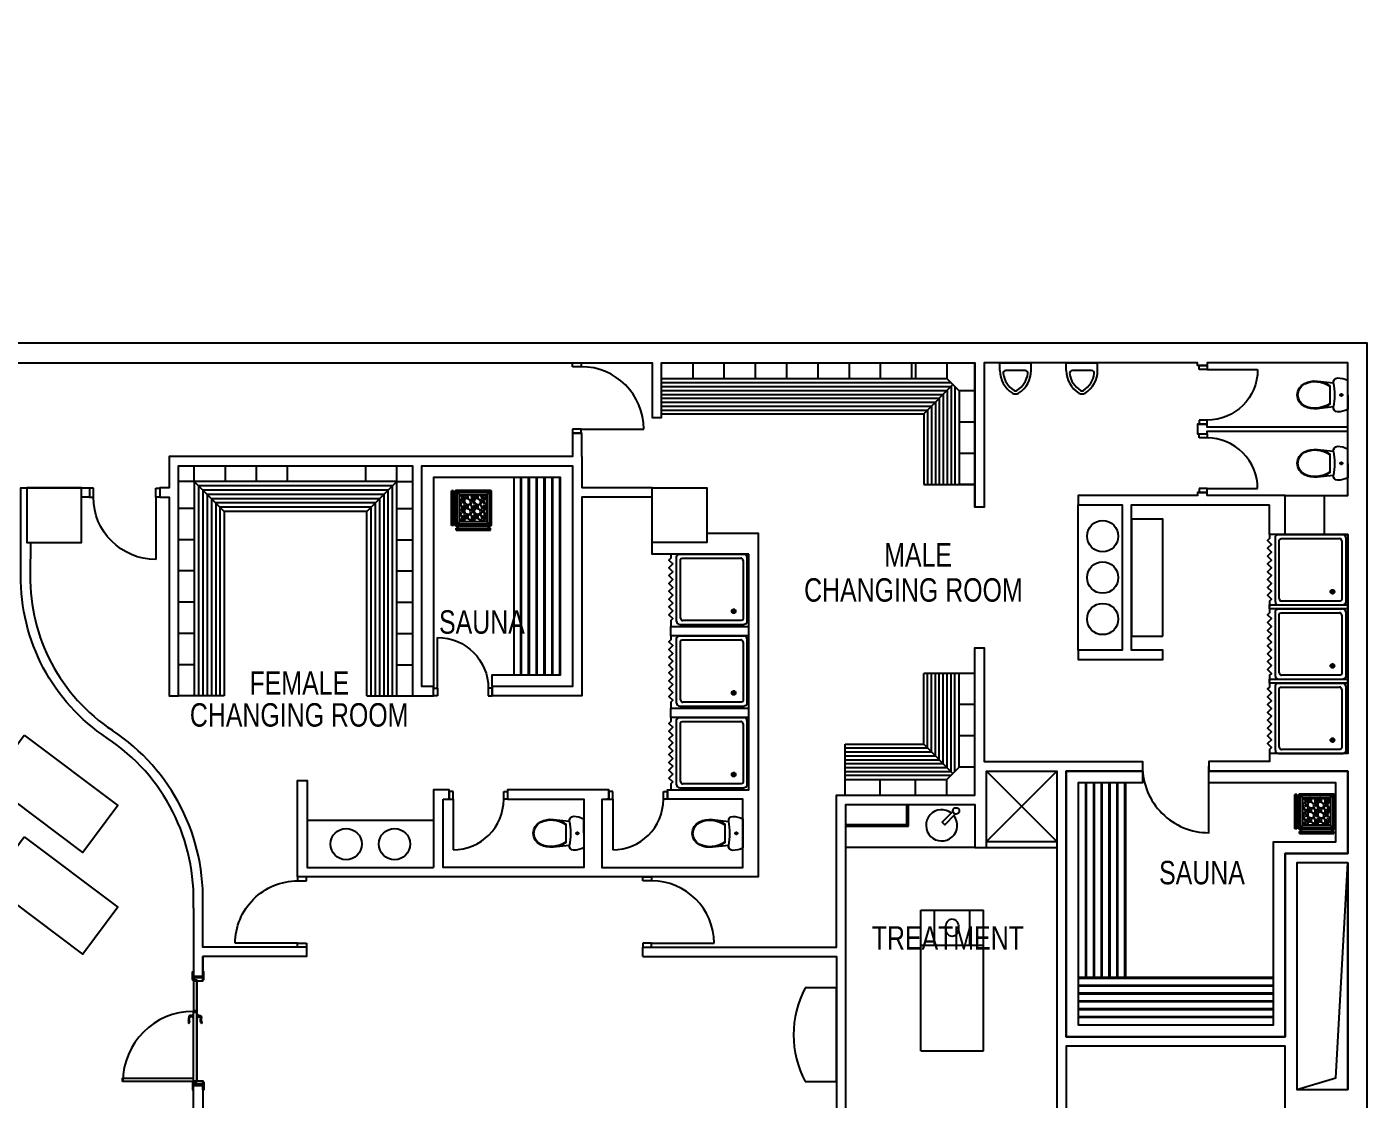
# Model space of a CAD drawing. Header units: millimetres. Extents: x -396 to 32754, y 354 to 22128.
# Drawn here: x 15604 to 32754, y 8404 to 22128 of the extents above; entities that cross this region are included whole.
import ezdxf
from ezdxf.enums import TextEntityAlignment as Align

# ---------------------------------------------------------------- set-up
doc = ezdxf.new("R2010")
doc.units = ezdxf.units.MM
for name, color, linetype in [('furniture', 26, 'Continuous'), ('sanitary', 131, 'Continuous'), ('walls', 5, 'Continuous')]:
    doc.layers.add(name, color=color, linetype=linetype)
doc.styles.get("Standard").update_dxf_attribs({"font": 'arial.ttf'})

# ---------------------------------------------------------------- blocks, each defined once
blk = doc.blocks.new('A$C35F912F4')
at = {"layer": 'sanitary'}
for p, q in [((0, 3.4), (0, 86)), ((4, 90), (86.6, 90)), ((90, 4), (90, 86.6)), ((5, 7.2), (5, 82)), ((8, 85), (82.7, 85)), ((69.6, 73), (76.4, 73)), ((73, 76.4), (73, 69.6)), ((85, 82.7), (85, 8)), ((82, 5), (7.2, 5)), ((86, 0), (3.4, 0))]:
    blk.add_line(p, q, dxfattribs=at)
for centre, major_axis, start_param, end_param in [((4, 86), (-2.83, 2.83), -0.785398, 0.785398), ((8, 82), (2.12, 2.12), 0.785398, 2.356194), ((73, 73), (1.78, 1.78), 1.570796326794897, 7.853981633974483), ((82, 8), (2.12, 2.12), 3.926991, 5.497787), ((86, 4), (-2.83, 2.83), 2.356194, 3.926991)]:
    blk.add_ellipse(centre, major_axis=major_axis, ratio=1, start_param=start_param, end_param=end_param, dxfattribs=at)
at = {"layer": 'sanitary', "extrusion": (0, 0, -1)}
for centre, major_axis, start_param, end_param in [((86.6, 86.6), (-2.39, 2.39), 0.785398, 2.356195), ((82.7, 82.7), (1.59, 1.59), -0.785398, 0.785398), ((3.4, 3.4), (-2.39, 2.39), 3.926991, 5.497787), ((7.2, 7.2), (1.59, 1.59), 2.356195, 3.926991)]:
    blk.add_ellipse(centre, major_axis=major_axis, ratio=1, start_param=start_param, end_param=end_param, dxfattribs=at)
blk = doc.blocks.new('AAA_U_AOIAIAY_1IIEUIAY_325')
at = {"color": 0, "linetype": 'Continuous'}
for p, q in [((0.3992, 0), (0.3992, 0.7984)), ((-0.45, 0), (-0.3992, 0)), ((-0.45, -0.1143), (-0.45, 0)), ((-0.3992, 0), (-0.3992, -0.1143)), ((0.45, 0), (0.3992, 0)), ((0.3992, 0), (0.3992, -0.1143)), ((0.45, -0.1143), (0.45, 0)), ((-0.3992, -0.1143), (-0.45, -0.1143)), ((0.3992, -0.1143), (0.45, -0.1143))]:
    blk.add_line(p, q, dxfattribs=at)
blk.add_arc((0.3992, 0), 0.7984, 90, 180, dxfattribs=at)
blk = doc.blocks.new('A$C38472812')
at = {"color": 0, "linetype": 'Continuous'}
for p, q in [((5.1, 74.8), (0, 74.8)), ((0, 74.8), (0, 64.8)), ((5.1, 64.8), (5.1, 74.8)), ((69.9, 64.8), (69.9, 74.8)), ((69.9, 74.8), (75, 74.8)), ((75, 74.8), (75, 64.8)), ((0, 64.8), (5.1, 64.8)), ((5.1, 64.8), (5.1, 0)), ((75, 64.8), (69.9, 64.8))]:
    blk.add_line(p, q, dxfattribs=at)
blk.add_arc((5.1, 64.8), 64.8, 270, 0, dxfattribs=at)
blk = doc.blocks.new('A$C771C18D9')
at = {"layer": 'sanitary', "linetype": 'Continuous'}
for p, q in [((0, 44.7), (30.4, 66.4)), ((30.4, 66.4), (33.3, 64.7)), ((33.3, 64.7), (35.9, 62.6)), ((35.9, 62.6), (38.3, 60.3)), ((38.3, 60.3), (40.4, 57.7)), ((41.2, 53.3), (40.1, 51.2)), ((40.4, 57.7), (41.3, 55.6)), ((41.3, 55.6), (41.2, 53.3)), ((0.7, 41.5), (0, 44.7)), ((1.8, 38.3), (0.7, 41.5)), ((3.2, 35.3), (1.8, 38.3)), ((4.9, 32.5), (3.2, 35.3)), ((15.8, 34.7), (13.1, 32)), ((18.7, 37.4), (15.8, 34.7)), ((18.4, 49.1), (18.5, 49.4)), ((18.4, 48.8), (18.4, 49.1)), ((18.5, 48.6), (18.4, 48.8)), ((18.5, 49.6), (18.7, 49.8)), ((18.5, 49.4), (18.5, 49.6)), ((18.6, 48.3), (18.5, 48.6)), ((18.7, 48.1), (18.6, 48.3)), ((18.7, 49.8), (18.8, 50)), ((18.9, 47.9), (18.7, 48.1)), ((18.7, 29.9), (38.3, 43.9)), ((21.6, 39.8), (18.7, 37.4)), ((18.8, 50), (19, 50.2)), ((19.1, 47.7), (18.9, 47.9)), ((19, 50.2), (19.3, 50.3)), ((19.3, 47.6), (19.1, 47.7)), ((19.3, 50.3), (19.5, 50.4)), ((19.5, 47.5), (19.3, 47.6)), ((19.5, 50.4), (19.8, 50.5)), ((19.8, 47.5), (19.5, 47.5)), ((19.8, 50.5), (20, 50.5)), ((20.1, 47.5), (19.8, 47.5)), ((20, 50.5), (20.3, 50.4)), ((20.3, 47.5), (20.1, 47.5)), ((20.3, 50.4), (20.5, 50.3)), ((20.6, 47.6), (20.3, 47.5)), ((20.5, 50.3), (20.8, 50.2)), ((20.8, 47.8), (20.6, 47.6)), ((20.8, 50.2), (21, 50)), ((21, 47.9), (20.8, 47.8)), ((21, 50), (21.1, 49.8)), ((21.1, 48.1), (21, 47.9)), ((21.1, 49.8), (21.3, 49.6)), ((21.3, 48.4), (21.1, 48.1)), ((21.3, 49.6), (21.4, 49.4)), ((21.4, 48.6), (21.3, 48.4)), ((21.4, 49.4), (21.4, 49.1)), ((21.4, 49.1), (21.4, 48.9)), ((21.4, 48.9), (21.4, 48.6)), ((24.8, 42.2), (21.6, 39.8)), ((28, 44.4), (24.8, 42.2)), ((31.3, 46.4), (28, 44.4)), ((34.7, 48.2), (31.3, 46.4)), ((38.2, 49.9), (34.7, 48.2)), ((37.6, 43.4), (41.5, 41.6)), ((40.1, 51.2), (38.2, 49.9)), ((38.2, 49.9), (52.3, 34.1)), ((38.3, 43.9), (42.2, 42.1)), ((41.5, 41.6), (45.2, 39.3)), ((42.2, 42.1), (45.9, 39.8)), ((45.2, 39.3), (48.6, 36.6)), ((45.9, 39.8), (49.2, 37.1)), ((48.6, 36.6), (51.7, 33.5)), ((49.2, 37.1), (52.3, 34.1)), ((6.7, 31), (4.9, 32.5)), ((8.9, 30.3), (6.7, 31)), ((11.2, 30.7), (8.9, 30.3)), ((13.1, 32), (11.2, 30.7)), ((23.4, 13.5), (13.1, 32)), ((19.1, 25.6), (18.7, 29.9)), ((20.1, 21.5), (19.1, 25.6)), ((19.9, 26.2), (19.4, 30.5)), ((20.8, 21.9), (19.9, 26.2)), ((21.5, 17.4), (20.1, 21.5)), ((22.2, 17.8), (20.8, 21.9)), ((23.4, 13.5), (21.5, 17.4)), ((24.1, 13.9), (22.2, 17.8)), ((51.7, 33.5), (54.1, 30.3)), ((52.3, 34.1), (54.8, 30.7)), ((54.1, 30.3), (56.1, 26.7)), ((54.8, 30.7), (56.9, 27.1)), ((56.1, 26.7), (57.6, 22.9)), ((56.9, 27.1), (58.4, 23.2)), ((57.6, 22.9), (58.6, 18.9)), ((58.4, 23.2), (59.3, 19.1)), ((58.6, 18.9), (58.6, 14.6)), ((59.3, 19.1), (59.4, 14.5)), ((25.7, 10), (23.4, 13.5)), ((26.3, 10.5), (24.1, 13.9)), ((28.5, 6.9), (25.7, 10)), ((29.1, 7.5), (26.3, 10.5)), ((31.7, 4.2), (28.5, 6.9)), ((32.2, 4.8), (29.1, 7.5)), ((35.3, 1.9), (31.7, 4.2)), ((35.6, 2.6), (32.2, 4.8)), ((39.5, 0.3), (35.3, 1.9)), ((39.7, 1.1), (35.6, 2.6)), ((44.1, 0), (39.5, 0.3)), ((44, 0.8), (39.7, 1.1)), ((48.3, 1.7), (44, 0.8)), ((48.6, 0.9), (44.1, 0)), ((52.2, 3.7), (48.3, 1.7)), ((52.6, 3), (48.6, 0.9)), ((55.3, 6.7), (52.2, 3.7)), ((55.9, 6.2), (52.6, 3)), ((57.5, 10.4), (55.3, 6.7)), ((58.3, 10.1), (55.9, 6.2)), ((58.6, 14.6), (57.5, 10.4)), ((59.4, 14.5), (58.3, 10.1))]:
    blk.add_line(p, q, dxfattribs=at)
blk = doc.blocks.new('A$C7F5A0CB7')
at = {"layer": 'sanitary'}
for p, q in [((0, 10), (0, 0)), ((40, 0), (0, 0)), ((7.7, 10), (32.3, 10)), ((40, 10), (40, 0))]:
    blk.add_line(p, q, dxfattribs=at)
for centre, radius, start, end in [((34, 10), 34, 121.8908, 180), ((34, 10), 30, 121.8908, 172.4725), ((20, 32.5), 7.5, 58.1092, 121.8908), ((20, 32.5), 3.5, 58.1092, 121.8908), ((6, 10), 30, 7.5275, 58.1092), ((6, 10), 34, 0, 58.1092), ((7.7, 13.5), 3.5, 172.9418, 270), ((32.3, 13.5), 3.5, 270, 7.0582)]:
    blk.add_arc(centre, radius, start, end, dxfattribs=at)
blk = doc.blocks.new('door-handle')
at = {"color": 0}
for p, q in [((-32, 10), (-32, -10)), ((-30, 9), (-32, 9)), ((-30, 9), (-30, -9)), ((-19, 9), (-21, 9)), ((-21, 9), (-21, -9)), ((-19, 10), (-19, -10)), ((-9, 10), (-19, 10)), ((0, 25), (-9, 25)), ((-9, 25), (-9, -25)), ((0, -25), (0, 25)), ((-62, -93), (-61, -94)), ((-32, -10), (-40, -10)), ((-30, -9), (-32, -9)), ((-19, -9), (-21, -9)), ((-9, -10), (-19, -10)), ((-9, -25), (0, -25))]:
    blk.add_line(p, q, dxfattribs=at)
for centre, radius, start, end in [((-34, -15), 25, 84.355, 191.5747), ((-25, 16), 8.47, 237.8902, 302.1098), ((-39, -82), 25.1, 149.3294, 204.9726), ((-91, -62), 42.6, 313.5613, 358.1692), ((-243, -39), 185, 350.5395, 5.9914), ((-90, -63), 42.6, 313.5613, 358.1692), ((-40, -20), 9.55, 85.9769, 192.3257), ((-596, -62), 548, 359.693, 4.1861), ((-25, -16), 8.47, 57.8902, 122.1098)]:
    blk.add_arc(centre, radius, start, end, dxfattribs=at)
blk = doc.blocks.new('Door 900-400')
at = {"color": 0}
for p, q in [((-65, 18.5), (-65, 6.5)), ((-60.6, 18.8), (-59.6, 18.8)), ((-60.1, 18.3), (-60.1, 19.3)), ((-59, 18.4), (-59, 14.2)), ((-59, 18.4), (-59, 14.2)), ((28.8, 18.4), (28.8, 14.2)), ((31.2, 18.4), (31.2, 14.2)), ((69, 18.4), (69, 14.2)), ((70.6, 18.8), (69.6, 18.8)), ((70.1, 18.3), (70.1, 19.3)), ((75, 18.5), (75, 6.5))]:
    blk.add_line(p, q, dxfattribs=at)
for points in [[(-59.8, 109.1), (-55.4, 109.1), (-55.4, 18.9), (-59.8, 18.9), (-59.8, 109.1)], [(-60.8, 18.5), (-60.8, 18.8), (-60.5, 18.8), (-60.5, 19.7), (-70.5, 19.7), (-70.5, 18.5), (-60.8, 18.5)], [(-60.2, 14), (-59, 14), (-59, 6.5), (-59.9, 6.5), (-59.9, 6.8), (-60.2, 6.8), (-60.2, 6.5), (-63, 6.5), (-63, 18.5), (-60.2, 18.5), (-60.2, 14)], [(-60.3, 18.6), (-60.3, 16.1), (-60.2, 16.1), (-60.2, 18.5)], [(-59.9, 18.6), (-59.9, 16.1), (-60.1, 16.1), (-60.1, 18.5)], [(29.8, 18.5), (29.8, 14.1), (-60, 14.1), (-60, 18.5), (29.8, 18.5)], [(-60, 18.4), (29.8, 18.4)], [(30.2, 18.5), (30.2, 14.1), (70, 14.1), (70, 18.5), (30.2, 18.5)], [(70, 18.4), (30.2, 18.4)], [(70.2, 14), (69, 14), (69, 6.5), (69.9, 6.5), (69.9, 6.8), (70.2, 6.8), (70.2, 6.5), (73, 6.5), (73, 18.5), (70.2, 18.5), (70.2, 14)], [(69.9, 18.6), (69.9, 16.1), (70.1, 16.1), (70.1, 18.5)], [(70.3, 18.6), (70.3, 16.1), (70.2, 16.1), (70.2, 18.5)], [(70.8, 18.5), (70.8, 18.8), (70.5, 18.8), (70.5, 19.7), (80.5, 19.7), (80.5, 18.5), (70.8, 18.5)], [(-60.8, 6.5), (-60.8, 6.2), (-60.5, 6.2), (-60.5, 5.3), (-70.5, 5.3), (-70.5, 6.5), (-60.8, 6.5)], [(-60, 14.2), (29.8, 14.2)], [(70, 14.2), (30.2, 14.2)], [(70.8, 6.5), (70.8, 6.2), (70.5, 6.2), (70.5, 5.3), (80.5, 5.3), (80.5, 6.5), (70.8, 6.5)]]:
    blk.add_lwpolyline(points, dxfattribs=at)
for centre in [(-60.1, 18.8), (70.1, 18.8)]:
    blk.add_circle(centre, 0.3, dxfattribs=at)
blk.add_arc((-60.1, 18.8), 89.9, 0, 90, dxfattribs=at)
at = {"color": 0, "extrusion": (0, 0, -1), "yscale": 0.1, "zscale": -0.1}
for p, xscale, rotation in [((-23.8, 18.5), -0.1, 90), ((-23.8, 14.1), 0.1, 90.00000000000001)]:
    blk.add_blockref('door-handle', p, dxfattribs=dict(at, xscale=xscale, rotation=rotation))

msp = doc.modelspace()

# ---------------------------------------------------------------- hatches: boundary and pattern name
at = {"layer": 'furniture'}
h = msp.add_hatch(dxfattribs=at)
h.set_pattern_fill('GRAVEL', color=256, scale=5, angle=90, style=0)
h.set_pattern_definition([(318.0128, (22451.029, -5482.947), (1143.0014045, -1016.0008633), [17.08605, -1691.525]), (274.9697, (22463.7293, -5494.377), (-126.9991038, 1524.0024653), [29.32025, -2902.7]), (222.5104, (22466.269, -5523.587), (1397.0013646, 1269.999076), [20.6741, -2046.735]), (357.2737, (22498.0193, -5573.117), (-2539.9991827, 126.9994485), [26.70025, -2643.32]), (22.8337, (22524.689, -5574.387), (-1524.0008665, -635.0018028), [26.1817, -2591.99]), (87.2737, (22548.8193, -5564.227), (-126.9994485, -2539.9991827), [26.70025, -2643.32]), (127.6942, (22550.0893, -5537.557), (1269.9988678, -1651.0010431), [35.3097, -3495.655]), (162.2553, (22528.4993, -5509.617), (-2794.0008103, 889.0017783), [33.336, -3300.265]), (211.4296, (22496.7493, -5499.457), (-1650.998058, -1016.0002618), [26.79065, -2652.275]), (265.2364, (22473.889, -5513.427), (126.998808, 1396.9989027), [30.58565, -1498.695]), (312.3974, (22471.3493, -5543.907), (1396.9981825, -1524.0000459), [39.5539, -3915.84]), (228.8141, (22499.289, -5447.387), (-761.998828, -888.999434), [13.50025, -1336.53]), (261.4692, (22490.399, -5457.547), (254.00064, 1650.9974798), [25.6841, -2542.73]), (315, (22486.59, -5482.95), (126.9999, -1e-10), [17.96045, -161.6445]), (293.1986, (22471.35, -5491.837), (-254.001114, 635.002141), [9.67205, -957.53]), (21.8014, (22475.16, -5500.727), (-381.000245, -127.00009), [13.6783, -670.24]), (120.9638, (22487.86, -5495.647), (-254.000198, 380.999598), [22.216, -718.315]), (251.5651, (22476.43, -5476.597), (126.99981, 254.000116), [16.06435, -385.545]), (106.3895, (22475.159, -5574.387), (-380.9992075, 1270.0007007), [22.5044, -2227.94]), (160.3462, (22468.809, -5552.797), (1396.9980244, -507.9985844), [18.87995, -1869.11]), (23.1986, (22451.03, -5476.597), (-635.002141, -254.001114), [19.344, -947.86]), (73.6105, (22468.809, -5468.977), (-380.9992075, -1270.0007007), [22.5044, -2227.94]), (69.444, (22553.9, -5574.387), (-253.999692, -635.000788), [21.70175, -1063.385]), (24.7751, (22561.519, -5554.067), (-1396.9993513, -634.99852), [18.1836, -1800.18]), (156.8014, (22578.03, -5475.327), (-635.002141, 254.001114), [19.344, -947.86]), (107.354, (22560.249, -5467.707), (507.9992338, -1651.000089), [21.28915, -2107.62]), (159.444, (22578.03, -5537.557), (635.000788, -253.999692), [10.8509, -1074.24]), (191.3099, (22578.03, -5482.947), (-507.998373, -126.999373), [6.47575, -641.1]), (255.9638, (22571.68, -5484.217), (126.99978, 381.000268), [26.1817, -497.4525]), (276.009, (22565.329, -5509.617), (-126.9997034, 1269.9981272), [24.26335, -2402.07]), (33.6901, (22499.29, -5495.647), (-253.999755, -127.000044), [18.3162, -439.589]), (83.1572, (22514.5293, -5485.487), (254.0011376, 2159.0008928), [31.97785, -3165.8]), (150.9454, (22518.339, -5453.737), (888.9978805, -507.998818), [13.0754, -1294.47]), (180, (22506.91, -5447.39), (-127, -127), [7.62, -119.38]), (210.2564, (22561.519, -5512.157), (888.9995516, 507.9989233), [17.64335, -1746.695]), (138.0128, (22546.279, -5521.047), (-1143.0014045, 1016.0008633), [34.17215, -1674.44]), (90, (22520.88, -5498.19), (-127, 127), [33.02, -93.98]), (55.3048, (22520.879, -5465.167), (-889.0000845, -1269.9977995), [20.0805, -1987.965]), (344.0546, (22532.31, -5448.657), (508.00121, -127.000324), [18.49145, -906.085]), (297.646, (22550.0893, -5453.737), (1270.0007987, -2412.9991525), [30.10725, -2980.625]), (265.4261, (22564.0593, -5480.407), (-126.9993856, -1651.0003802), [31.85145, -3153.29]), (265.4261, (22564.0593, -5480.407), (-126.9993856, -1651.0003802), [31.85145, -3153.29])])
h.paths.add_polyline_path([(21491, 15793), (21491, 16143), (21141, 16143), (21141, 15793)])
h = msp.add_hatch(dxfattribs=at)
h.set_pattern_fill('GRAVEL', color=256, scale=5, angle=90, style=0)
h.set_pattern_definition([(318.0128, (33241.843, -9367.429), (1143.0014045, -1016.0008633), [17.08605, -1691.525]), (274.9697, (33254.543, -9378.859), (-126.9991038, 1524.0024653), [29.32025, -2902.7]), (222.5104, (33257.083, -9408.069), (1397.0013646, 1269.999076), [20.6741, -2046.735]), (357.2737, (33288.833, -9457.599), (-2539.9991827, 126.9994485), [26.70025, -2643.32]), (22.8337, (33315.503, -9458.869), (-1524.0008665, -635.0018028), [26.1817, -2591.99]), (87.2737, (33339.633, -9448.709), (-126.9994485, -2539.9991827), [26.70025, -2643.32]), (127.6942, (33340.903, -9422.039), (1269.9988678, -1651.0010431), [35.3097, -3495.655]), (162.2553, (33319.313, -9394.099), (-2794.0008103, 889.0017783), [33.336, -3300.265]), (211.4296, (33287.563, -9383.939), (-1650.998058, -1016.0002618), [26.79065, -2652.275]), (265.2364, (33264.703, -9397.909), (126.998808, 1396.9989027), [30.58565, -1498.695]), (312.3974, (33262.163, -9428.389), (1396.9981825, -1524.0000459), [39.5539, -3915.84]), (228.8141, (33290.103, -9331.869), (-761.998828, -888.999434), [13.50025, -1336.53]), (261.4692, (33281.213, -9342.029), (254.00064, 1650.9974798), [25.6841, -2542.73]), (315, (33277.4, -9367.43), (126.9999, -1e-10), [17.96045, -161.6445]), (293.1986, (33262.163, -9376.319), (-254.001114, 635.002141), [9.67205, -957.53]), (21.8014, (33265.973, -9385.21), (-381.000245, -127.00009), [13.6783, -670.24]), (120.9638, (33278.673, -9380.13), (-254.000198, 380.999598), [22.216, -718.315]), (251.5651, (33267.243, -9361.08), (126.99981, 254.000116), [16.06435, -385.545]), (106.3895, (33265.973, -9458.869), (-380.9992075, 1270.0007007), [22.5044, -2227.94]), (160.3462, (33259.623, -9437.279), (1396.9980244, -507.9985844), [18.87995, -1869.11]), (23.1986, (33241.843, -9361.079), (-635.002141, -254.001114), [19.344, -947.86]), (73.6105, (33259.623, -9353.459), (-380.9992075, -1270.0007007), [22.5044, -2227.94]), (69.444, (33344.713, -9458.869), (-253.999692, -635.000788), [21.70175, -1063.385]), (24.7751, (33352.333, -9438.549), (-1396.9993513, -634.99852), [18.1836, -1800.18]), (156.8014, (33368.843, -9359.809), (-635.002141, 254.001114), [19.344, -947.86]), (107.354, (33351.063, -9352.189), (507.9992338, -1651.000089), [21.28915, -2107.62]), (159.444, (33368.843, -9422.039), (635.000788, -253.999692), [10.8509, -1074.24]), (191.3099, (33368.843, -9367.43), (-507.998373, -126.999373), [6.47575, -641.1]), (255.9638, (33362.493, -9368.7), (126.99978, 381.000268), [26.1817, -497.4525]), (276.009, (33356.143, -9394.099), (-126.9997034, 1269.9981272), [24.26335, -2402.07]), (33.6901, (33290.103, -9380.13), (-253.999755, -127.000044), [18.3162, -439.589]), (83.1572, (33305.343, -9369.969), (254.0011376, 2159.0008928), [31.97785, -3165.8]), (150.9454, (33309.153, -9338.219), (888.9978805, -507.998818), [13.0754, -1294.47]), (180, (33297.72, -9331.87), (-127, -127), [7.62, -119.38]), (210.2564, (33352.333, -9396.639), (888.9995516, 507.9989233), [17.64335, -1746.695]), (138.0128, (33337.093, -9405.529), (-1143.0014045, 1016.0008633), [34.17215, -1674.44]), (90, (33311.69, -9382.67), (-127, 127), [33.02, -93.98]), (55.3048, (33311.693, -9349.649), (-889.0000845, -1269.9977995), [20.0805, -1987.965]), (344.0546, (33323.123, -9333.14), (508.00121, -127.000324), [18.49145, -906.085]), (297.646, (33340.903, -9338.219), (1270.0007987, -2412.9991525), [30.10725, -2980.625]), (265.4261, (33354.873, -9364.889), (-126.9993856, -1651.0003802), [31.85145, -3153.29]), (265.4261, (33354.873, -9364.889), (-126.9993856, -1651.0003802), [31.85145, -3153.29])])
h.paths.add_polyline_path([(32282, 11909), (32282, 12259), (31932, 12259), (31932, 11909)])

# ---------------------------------------------------------------- linework, layer by layer
for p, q in [((24124, 17829), (24124, 17629)), ((24524, 17829), (24524, 17629)), ((24924, 17829), (24924, 17629)), ((25324, 17829), (25324, 17629)), ((25724, 17829), (25724, 17629)), ((26124, 17829), (26124, 17629)), ((26524, 17829), (26524, 17629)), ((26924, 17829), (26924, 17629)), ((26974, 17829), (26974, 17629)), ((27374, 17829), (27374, 17629)), ((27079, 17174), (27454, 17549)), ((27534, 17469), (27374, 17629)), ((27734, 17469), (27534, 17469)), ((27734, 17069), (27534, 17069)), ((27734, 16669), (27534, 16669)), ((17745, 16309), (17745, 16509)), ((18144, 16309), (18144, 16509)), ((18543, 16309), (18543, 16509)), ((18941, 16309), (18941, 16509)), ((19940, 16309), (19940, 16509)), ((20339, 16309), (20339, 16509)), ((17745, 16309), (17545, 16309)), ((18130, 15924), (17745, 16309)), ((19954, 15924), (20339, 16309)), ((20339, 16309), (20539, 16309)), ((21834, 16359), (21834, 13834)), ((21924, 13834), (21924, 16359)), ((21934, 13834), (21934, 16359)), ((22024, 13834), (22024, 16359)), ((22034, 13834), (22034, 16359)), ((22124, 13834), (22124, 16359)), ((22134, 13834), (22134, 16359)), ((22224, 13834), (22224, 16359)), ((22234, 13834), (22234, 16359)), ((22324, 13834), (22324, 16359)), ((22334, 13834), (22334, 16359)), ((22424, 13834), (22424, 16359)), ((21141, 16143), (21111, 16173)), ((21491, 16143), (21521, 16173)), ((27079, 16269), (27734, 16269)), ((27734, 16269), (27534, 16269)), ((17745, 15964), (17545, 15964)), ((20339, 15964), (20539, 15964)), ((21141, 15793), (21111, 15763)), ((21521, 15763), (21491, 15793)), ((17745, 15564), (17545, 15564)), ((20339, 15564), (20539, 15564)), ((17745, 15164), (17545, 15164)), ((20339, 15164), (20539, 15164)), ((17745, 14764), (17545, 14764)), ((20339, 14764), (20539, 14764)), ((17745, 14364), (17545, 14364)), ((20339, 14364), (20539, 14364)), ((17745, 13964), (17545, 13964)), ((20339, 13964), (20539, 13964)), ((27734, 13854), (27079, 13854)), ((18130, 13564), (17545, 13564)), ((17745, 13564), (17545, 13564)), ((17745, 13564), (17545, 13564)), ((19954, 13564), (20539, 13564)), ((27734, 13454), (27534, 13454)), ((27734, 13054), (27534, 13054)), ((26074, 12294), (26074, 12949)), ((27079, 12949), (27454, 12574)), ((27534, 12654), (27374, 12494)), ((27734, 12654), (27534, 12654)), ((26524, 12294), (26524, 12494)), ((26974, 12294), (26974, 12494)), ((27374, 12294), (27374, 12494)), ((29154, 9964), (29154, 12454)), ((29164, 9964), (29164, 12454)), ((29254, 9964), (29254, 12454)), ((29264, 9964), (29264, 12454)), ((29354, 9964), (29354, 12454)), ((29364, 9964), (29364, 12454)), ((29454, 9964), (29454, 12454)), ((29464, 9964), (29464, 12454)), ((29554, 9964), (29554, 12454)), ((29564, 9964), (29564, 12454)), ((29654, 9964), (29654, 12454)), ((29664, 9964), (29664, 12454)), ((31932, 12259), (31902, 12289)), ((32282, 12259), (32312, 12289)), ((26864, 11899), (26864, 12174)), ((26884, 11899), (26884, 12174)), ((26083, 11919), (26864, 11919)), ((26083, 11899), (26884, 11899)), ((31932, 11909), (31902, 11879)), ((32312, 11879), (32282, 11909)), ((27734, 11624), (26083, 11624)), ((27043, 10824), (27843, 10824)), ((27043, 9024), (27043, 10824)), ((27218, 10374), (27218, 10824)), ((27668, 10374), (27668, 10824)), ((27843, 9024), (27843, 10824)), ((27043, 10374), (27843, 10374)), ((29054, 9964), (31554, 9964)), ((29054, 9954), (31554, 9954)), ((29054, 9864), (31554, 9864)), ((29054, 9854), (31554, 9854)), ((29054, 9764), (31554, 9764)), ((29054, 9754), (31554, 9754)), ((29054, 9664), (31554, 9664)), ((29054, 9654), (31554, 9654)), ((29054, 9564), (31554, 9564)), ((29054, 9554), (31554, 9554)), ((29054, 9464), (31554, 9464)), ((29054, 9454), (31554, 9454)), ((29384, 9354), (31554, 9354)), ((27043, 9024), (27843, 9024))]:
    msp.add_line(p, q, dxfattribs=at)
at = {"layer": 'furniture', "flags": 128}
for points in [[(23724, 17629), (27374, 17629)], [(23724, 17574), (27429, 17574)], [(23724, 17524), (27429, 17524), (27429, 16269)], [(27479, 17524), (27479, 16269)], [(23724, 17474), (27379, 17474), (27379, 16269)], [(23724, 17424), (27329, 17424), (27329, 16269)], [(23724, 17374), (27279, 17374), (27279, 16269)], [(23724, 17324), (27229, 17324), (27229, 16269)], [(27534, 17469), (27534, 16269)], [(23724, 17274), (27179, 17274), (27179, 16269)], [(23724, 17224), (27129, 17224), (27129, 16269)], [(23724, 17174), (27079, 17174), (27079, 16269)], [(20339, 13564), (20339, 16309), (17745, 16309), (17745, 13564)], [(21559, 13684), (21559, 13834), (22434, 13834), (22434, 16359), (20809, 16359), (20809, 13664)], [(20284, 13564), (20284, 16254), (17800, 16254), (17800, 13564)], [(20229, 13564), (20229, 16199), (17855, 16199), (17855, 13564)], [(20174, 13564), (20174, 16144), (17910, 16144), (17910, 13564)], [(21036, 15748), (21036, 16188)], [(21061, 16188), (21036, 16188)], [(21061, 15748), (21061, 16188)], [(20119, 13564), (20119, 16089), (17965, 16089), (17965, 13564)], [(20064, 13564), (20064, 16034), (18020, 16034), (18020, 13564)], [(20009, 13564), (20009, 15979), (18075, 15979), (18075, 13564)], [(19954, 13564), (19954, 15924), (18130, 15924), (18130, 13564)], [(21061, 15748), (21036, 15748)], [(21096, 15713), (21536, 15713)], [(21096, 15688), (21096, 15713)], [(21096, 15688), (21536, 15688)], [(21536, 15688), (21536, 15713)], [(26074, 12949), (27079, 12949), (27079, 13854)], [(26074, 12899), (27129, 12899), (27129, 13854)], [(26074, 12849), (27179, 12849), (27179, 13854)], [(26074, 12799), (27229, 12799), (27229, 13854)], [(26074, 12749), (27279, 12749), (27279, 13854)], [(26074, 12699), (27329, 12699), (27329, 13854)], [(26074, 12649), (27379, 12649), (27379, 13854)], [(26074, 12599), (27429, 12599), (27429, 13854)], [(27479, 12599), (27479, 13854)], [(27534, 12654), (27534, 13854)], [(26074, 12549), (27429, 12549)], [(29879, 12604), (29879, 12454), (29054, 12454), (29054, 9354), (31554, 9354), (31554, 11699), (32354, 11699), (32354, 12454), (30729, 12454), (30729, 12604)], [(26074, 12494), (27374, 12494)], [(31827, 11864), (31827, 12304)], [(31852, 12304), (31827, 12304)], [(31852, 11864), (31852, 12304)], [(31852, 11864), (31827, 11864)], [(31887, 11829), (32327, 11829)], [(31887, 11804), (31887, 11829)], [(31887, 11804), (32327, 11804)], [(32327, 11804), (32327, 11829)], [(25563, 8629), (25963, 8629), (25964, 9829), (25564, 9829), (25564, 9829)]]:
    msp.add_lwpolyline(points, dxfattribs=at)
for points in [[(21086, 16173), (21061, 16173), (21061, 16163), (21086, 16163)], [(21531, 15753), (21101, 15753), (21101, 16183), (21531, 16183)], [(21521, 15763), (21111, 15763), (21111, 16173), (21521, 16173)], [(21491, 15793), (21141, 15793), (21141, 16143), (21491, 16143)], [(30139, 14329), (30139, 15829), (29739, 15829), (29739, 14329)], [(21086, 15763), (21061, 15763), (21061, 15773), (21086, 15773)], [(21111, 15738), (21111, 15713), (21121, 15713), (21121, 15738)], [(21521, 15738), (21521, 15713), (21511, 15713), (21511, 15738)], [(15569, 13061), (16770, 12163), (16321, 11562), (15120, 12460)], [(31877, 12289), (31852, 12289), (31852, 12279), (31877, 12279)], [(32322, 11869), (31892, 11869), (31892, 12299), (32322, 12299)], [(32312, 11879), (31902, 11879), (31902, 12289), (32312, 12289)], [(32282, 11909), (31932, 11909), (31932, 12259), (32282, 12259)], [(31877, 11879), (31852, 11879), (31852, 11889), (31877, 11889)], [(31902, 11854), (31902, 11829), (31912, 11829), (31912, 11854)], [(32312, 11854), (32312, 11829), (32302, 11829), (32302, 11854)], [(15569, 11761), (16770, 10863), (16321, 10262), (15120, 11160)]]:
    msp.add_lwpolyline(points, close=True, dxfattribs=at)
for points in [[(21531, 15738), (21101, 15738, -0.414214), (21086, 15753), (21086, 16183, -0.414214), (21101, 16198), (21531, 16198, -0.414214), (21546, 16183), (21546, 15753, -0.414214)], [(32322, 11854), (31892, 11854, -0.414214), (31877, 11869), (31877, 12299, -0.414214), (31892, 12314), (32322, 12314, -0.414214), (32337, 12299), (32337, 11869, -0.414214)]]:
    msp.add_lwpolyline(points, format="xyb", close=True, dxfattribs=at)
at = {"layer": 'furniture'}
msp.add_arc((26690, 9228), 1276, 151.9165, 207.9944, dxfattribs=at)
msp.add_ellipse((27443, 10599), major_axis=(0, 112), ratio=0.734838, dxfattribs=at)
at = {"layer": 'sanitary', "linetype": 'Continuous'}
for p, q in [((29054, 14149), (29054, 16009)), ((20809, 11969), (19189, 11969))]:
    msp.add_line(p, q, dxfattribs=at)
at = {"layer": 'sanitary', "color": 4}
for p, q in [((27884, 11704), (28784, 12604)), ((27884, 12604), (28784, 11704)), ((27884, 11704), (28784, 11704)), ((27884, 11624), (28784, 11624))]:
    msp.add_line(p, q, dxfattribs=at)
at = {"layer": 'sanitary', "linetype": 'Continuous', "flags": 128}
for points in [[(31504, 15629), (31504, 15579), (31479, 15554), (31529, 15504), (31479, 15454), (31529, 15404), (31479, 15354), (31529, 15304), (31479, 15254), (31529, 15204), (31479, 15154), (31529, 15104), (31479, 15054), (31529, 15004), (31479, 14954), (31529, 14904), (31479, 14854), (31529, 14804), (31504, 14779), (31504, 14704)], [(23843, 15379), (23843, 15329), (23818, 15304), (23868, 15254), (23818, 15204), (23868, 15154), (23818, 15104), (23868, 15054), (23818, 15004), (23868, 14954), (23818, 14904), (23868, 14854), (23818, 14804), (23868, 14754), (23818, 14704), (23868, 14654), (23818, 14604), (23868, 14554), (23843, 14529), (23843, 14454)], [(31504, 14679), (31504, 14629), (31479, 14604), (31529, 14554), (31479, 14504), (31529, 14454), (31479, 14404), (31529, 14354), (31479, 14304), (31529, 14254), (31479, 14204), (31529, 14154), (31479, 14104), (31529, 14054), (31479, 14004), (31529, 13954), (31479, 13904), (31529, 13854), (31504, 13829), (31504, 13754)], [(23843, 14334), (23843, 14284), (23818, 14259), (23868, 14209), (23818, 14159), (23868, 14109), (23818, 14059), (23868, 14009), (23818, 13959), (23868, 13909), (23818, 13859), (23868, 13809), (23818, 13759), (23868, 13709), (23818, 13659), (23868, 13609), (23818, 13559), (23868, 13509), (23843, 13484), (23843, 13409)], [(31504, 13729), (31504, 13679), (31479, 13654), (31529, 13604), (31479, 13554), (31529, 13504), (31479, 13454), (31529, 13404), (31479, 13354), (31529, 13304), (31479, 13254), (31529, 13204), (31479, 13154), (31529, 13104), (31479, 13054), (31529, 13004), (31479, 12954), (31529, 12904), (31504, 12879), (31504, 12804)], [(23843, 13289), (23843, 13239), (23818, 13214), (23868, 13164), (23818, 13114), (23868, 13064), (23818, 13014), (23868, 12964), (23818, 12914), (23868, 12864), (23818, 12814), (23868, 12764), (23818, 12714), (23868, 12664), (23818, 12614), (23868, 12564), (23818, 12514), (23868, 12464), (23843, 12439), (23843, 12364)]]:
    msp.add_lwpolyline(points, dxfattribs=at)
at = {"layer": 'sanitary', "linetype": 'Continuous'}
msp.add_lwpolyline([(27452, 12084), (27317, 11948), (27348, 11917), (27483, 12053)], dxfattribs=at)
for centre, radius in [((29369, 15609), 200), ((29369, 15079), 200), ((29369, 14549), 200), ((27493, 12093), 41.5), ((19689, 11669), 200), ((20309, 11669), 200)]:
    msp.add_circle(centre, radius, dxfattribs=at)
msp.add_arc((27309, 11909), 200, 51.2738, 38.7262, dxfattribs=at)
at = {"layer": 'walls'}
for p, q in [((32504, 16129), (32504, 17829)), ((32504, 16129), (32504, 17829)), ((32504, 16129), (32504, 17829)), ((22704, 16629), (22704, 16229)), ((23604, 16229), (22704, 16229)), ((32204, 16129), (32504, 16129)), ((32204, 15629), (32504, 15629)), ((23049, 12244), (23023, 12244)), ((31704, 9204), (31704, 11549)), ((23484, 10229), (23484, 10349)), ((17855, 9979), (17855, 10229)), ((31704, 8129), (31704, 9084))]:
    msp.add_line(p, q, dxfattribs=at)
for points in [[(31954, 829), (32204, 829), (32204, 1329), (31954, 1329), (31954, 7629), (32754, 7629), (32754, 18079), (8274, 18079, 0.700327), (646, 20452), (-296, 20452), (-296, 16229)], [(17735, 10850, 0.26458), (16632, 13025, -0.254886), (15528, 15108), (15529, 16229), (16405, 16229), (16405, 16109), (16304, 16109)], [(15649, 15529), (15648, 15108, 0.254967), (16698, 13125)], [(29879, 12664, 0.414214), (30729, 11814), (30729, 12664)]]:
    msp.add_lwpolyline(points, format="xyb", dxfattribs=at)
for points in [[(8028, 17829), (23604, 17829), (23604, 17129), (23724, 17129), (23724, 17829), (27734, 17829)], [(32504, 12829), (32504, 15629), (31704, 15629), (31704, 16129), (32504, 16129), (32504, 17829), (30704, 17829), (30704, 17792), (30584, 17792), (30584, 17829), (27854, 17829), (27854, 15979), (27734, 15979), (27734, 17829), (27734, 15979)], [(32504, 17004), (30704, 17004), (30704, 17042), (30584, 17042), (30584, 16917), (30704, 16917), (30704, 16954), (32504, 16954)], [(22704, 16629), (22704, 16929), (22584, 16929), (22584, 16629), (17425, 16629), (17425, 16229), (17305, 16229), (17305, 16109), (17425, 16109), (17425, 13564), (17545, 13564), (17545, 16509), (20539, 16509), (20539, 13564)], [(20539, 13564), (20659, 13564), (20809, 13564), (20809, 13684), (20659, 13684), (20659, 16509), (22584, 16509), (22584, 13684), (21559, 13684), (21559, 13564)], [(31704, 16129), (30704, 16129), (30704, 16167), (30584, 16167), (30584, 16129), (29054, 16129), (29054, 16009), (29619, 16009), (29619, 14149), (29054, 14149), (29054, 14029), (30139, 14029), (30139, 14149), (29739, 14149), (29739, 16009), (31504, 16009)], [(24843, 15379), (23604, 15379), (23604, 16109), (22704, 16109), (22704, 13564), (21559, 13564)], [(31704, 15629), (31504, 15629), (31504, 16009)], [(24304, 15649), (24963, 15649), (24963, 11249), (19069, 11249), (19069, 12484), (19189, 12484), (19189, 11369), (20809, 11369)], [(22963, 12244), (22963, 11369), (24763, 11369), (24763, 12244), (23799, 12244), (23799, 12364), (24843, 12364), (24843, 15379)], [(32504, 14679), (31504, 14679), (31504, 14729), (32504, 14729)], [(24843, 14334), (23843, 14334), (23843, 14454), (24843, 14454)], [(23484, 10349), (25963, 10349), (25963, 12294), (27734, 12294), (27734, 14027), (27734, 14179), (27854, 14179), (27854, 12724), (29879, 12724), (29879, 12604)], [(32504, 13729), (31504, 13729), (31504, 13779), (32504, 13779)], [(24843, 13289), (23843, 13289), (23843, 13409), (24843, 13409)], [(26083, 8229), (26083, 12174), (27734, 12174), (27734, 11624), (27884, 11624), (27884, 12604), (28784, 12604), (28784, 8229)], [(20929, 12244), (21006, 12244), (21006, 12364), (20809, 12364), (20809, 11369)], [(22963, 12244), (23049, 12244), (23049, 12364), (21756, 12364), (21756, 12244), (22729, 12244), (22729, 11369)], [(21094, 11369), (20929, 11369), (20929, 12244)], [(22729, 12244), (22729, 11369), (20983, 11369)], [(32504, 11429), (31854, 11429), (31854, 8529), (32504, 8529), (32504, 11429), (32504, 8529)], [(17735, 10850), (17735, 9979), (17855, 9979)], [(19183, 10349), (17855, 10349), (17855, 10847)], [(19183, 10349), (19183, 10229), (17855, 10229), (17855, 9979)], [(23484, 10229), (25963, 10229), (25963, 8229), (25614, 8229), (25614, 8104), (26183, 8104), (26183, 8229)], [(28784, 3888), (28783, 5749), (28903, 5749), (28904, 4684), (29804, 4684), (29804, 5664), (29954, 5664), (29954, 5114), (31704, 5114), (31704, 9084), (28904, 9084), (28903, 6649), (28783, 6649), (28783, 8104)], [(17735, 8229), (17735, 8579), (17855, 8579), (17855, 8229)]]:
    msp.add_lwpolyline(points, dxfattribs=at)
for points in [[(15604, 16229), (15604, 15529), (16304, 15529), (16304, 16229)], [(23604, 16229), (24304, 16229), (24304, 15529), (23604, 15529)], [(32204, 16129), (32204, 15629), (31704, 15629), (31704, 16129)], [(31704, 9204), (28904, 9204), (28904, 12604), (29879, 12604), (28904, 12604), (28904, 9204), (31704, 9204), (31704, 11549), (32504, 11549), (32504, 12604), (30729, 12604), (32504, 12604), (32504, 11549), (32504, 12604), (32504, 11549), (31704, 11549)]]:
    msp.add_lwpolyline(points, close=True, dxfattribs=at)
at = {"layer": 'walls', "color": 5}
msp.add_lwpolyline([(32504, 12829), (32504, 15629), (32504, 12829), (31504, 12829), (31504, 12724), (30729, 12724), (30729, 12604)], dxfattribs=at)
at = {"layer": 'walls', "color": 18, "true_color": 0x000000}
msp.add_lwpolyline([(31854, 8529), (32354, 8679), (32504, 11429), (32504, 9749)], dxfattribs=at)
at = {"layer": 'walls'}
msp.add_arc((15272, 10967), 2586, 357.2588, 56.5378, dxfattribs=at)

# ---------------------------------------------------------------- block references
at = {"layer": 'furniture'}
for name, p, xscale, yscale, zscale, rotation in [('AAA_U_AOIAIAY_1IIEUIAY_325', (22698, 17379), 1000.000000000007, 1000.000000000007, 1000.000000000007, 269.9999999999475), ('A$C38472812', (31352, 17792), -10, 10, 10, 89.99999999997465), ('A$C38472812', (31352, 16167), 10, 10, 10, 89.99999999997465), ('AAA_U_AOIAIAY_1IIEUIAY_325', (16855, 16109), -1000, 1000, 1000, 180), ('A$C38472812', (20809, 14312), -10, 10, 10, 180), ('AAA_U_AOIAIAY_1IIEUIAY_325', (19069, 10799), -1000.000000000007, 1000, 1000, 89.99999999994748), ('AAA_U_AOIAIAY_1IIEUIAY_325', (23598, 10799), 1000.000000000007, 1000.000000000007, 1000.000000000007, 269.9999999999475), ('Door 900-400', (17920, 9229), 10, 10, 10, 89.99999999997465)]:
    msp.add_blockref(name, p, dxfattribs=dict(at, xscale=xscale, yscale=yscale, zscale=zscale, rotation=rotation))
at = {"layer": 'furniture', "xscale": 10, "yscale": 10, "zscale": 10}
for p in [(21006, 11595), (23049, 11595)]:
    msp.add_blockref('A$C38472812', p, dxfattribs=at)
at = {"layer": 'sanitary', "linetype": 'Continuous', "xscale": 10, "yscale": 10, "zscale": 10}
for name, p, rotation in [('A$C771C18D9', (32139, 17863), 234.5654046523515), ('A$C771C18D9', (32139, 16988), 234.5654046523515), ('A$C35F912F4', (31579, 15629), 270.0000010793399), ('A$C35F912F4', (23918, 15379), 270.0000010793399), ('A$C35F912F4', (31579, 14679), 270.0000010793399), ('A$C35F912F4', (23918, 14334), 270.0000010793399), ('A$C35F912F4', (31579, 13729), 270.0000010793399), ('A$C35F912F4', (23918, 13289), 270.0000010793399), ('A$C771C18D9', (22364, 12253), 234.5654046523515), ('A$C771C18D9', (24399, 12252), 234.5654046523515)]:
    msp.add_blockref(name, p, dxfattribs=dict(at, rotation=rotation))
at = {"layer": 'sanitary', "linetype": 'Continuous', "lineweight": -3, "xscale": 10, "yscale": 10, "zscale": 10, "rotation": 179.9999999996361}
for p in [(28454, 17829), (28454, 17829), (29304, 17829), (29304, 17829)]:
    msp.add_blockref('A$C7F5A0CB7', p, dxfattribs=at)

# ---------------------------------------------------------------- texts
at = {"color": 4, "width": 0.760249}
for s, p in [('MALE', (26574, 15220)), ('CHANGING ROOM', (25549, 14771)), ('SAUNA', (20878, 14361)), ('SAUNA', (30091, 11154))]:
    msp.add_text(s, height=300, dxfattribs=at).set_placement(p)
for s, p in [('FEMALE', (19091, 13730)), ('CHANGING ROOM', (19088, 13322)), ('TREATMENT', (27388, 10468))]:
    msp.add_text(s, height=300, dxfattribs=at).set_placement(p, align=Align.MIDDLE_CENTER)

doc.saveas('drawing.dxf')
